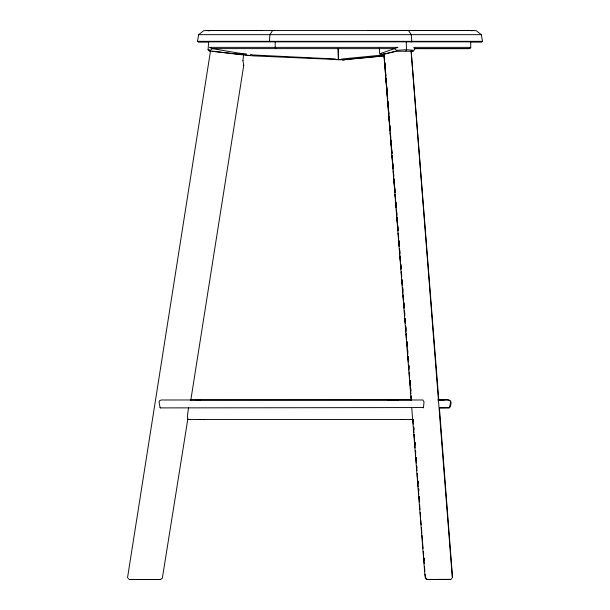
<?xml version="1.0" encoding="UTF-8"?>
<svg xmlns="http://www.w3.org/2000/svg" width="610" height="610" viewBox="0 0 610 610"><rect width="100%" height="100%" fill="white"/><g stroke="black" fill="none" stroke-linecap="round" stroke-linejoin="round"><path stroke-width="0.91" d="M275.217 42.105L275.194 47.397L275.789 48.632M452.551 577.723L439.413 407.938M452.33 577.784L411.117 50.843M242.933 60.474L243.725 65.453L190.823 400.053M384.628 55.647L381.166 55.251L380.991 53.337L397.941 47.382L209.39 47.359L212.326 48.609L239.882 53.314L246.417 53.924M127.513 577.845L210.526 50.813M208.704 41.411L208.079 49.669L209.245 50.889L252.784 55.853L344.337 59.833L343.941 59.833M423.5 407.549L423.996 401.845L422.905 399.985L161.246 399.985L159.599 400.724L159.073 401.845L160.064 407.549L160.643 407.899L423.5 407.549L423.21 407.899M242.933 60.481L243.581 55.045M188.505 407.854L187.438 415.845L187.842 419.52L198.967 419.497M187.834 418.978L162.321 578.318L160.255 579.492L129.267 579.5L160.255 579.492M450.729 402.097L449.364 407.892L439.33 407.922M449.829 407.381C454.671 396.744 443.828 400.518 437.934 399.893M197.48 41.335L482.487 41.343L481.725 41.838L205.12 41.846L198.158 41.838L197.48 41.335L198.692 34.663L203.656 30.721L206.79 30.523L473.131 30.523L476.288 30.721L481.282 34.671L198.692 34.663M451.56 578.89L451.69 578.41M395.921 51.27L381.189 54.801L395.921 51.27L412.97 51.232L411.148 51.69L412.97 51.232L411.796 50.996M405.94 50.912L406.527 49.692L406.214 41.434M470.691 42.09L470.745 47.382L413.809 47.374L414.693 49.143L414.083 50.325L406.527 49.692L396.508 50.325L394.258 48.632L212.326 48.609L210.541 50.302L208.079 49.669L209.024 50.089M411.491 41.861L410.827 41.724L411.826 41.358L411.224 34.686L408.738 30.744M389.287 400.434L390.11 399.924L389.287 399.924M389.363 400.495L390.187 399.985L389.371 399.985M393.244 400.434L394.068 399.924L392.001 399.924M393.328 400.495L394.144 399.985L393.328 399.985M397.209 400.442L398.101 399.985L397.209 399.931M449.616 407.671L439.33 407.808M442.837 399.908L443.699 399.908L442.341 400.518L443.699 399.992M340.09 59.833L342.004 58.979L381.181 55.174M382.279 54.534L382.706 54.427M443.203 400.114L437.934 400.007M249.208 55.518L250.443 55.632L246.501 55.228L239.882 53.314L242.223 54.786L212.242 51.248M411.216 51.644L412.97 51.263M270.36 41.716L269.368 41.358L269.963 34.686L272.418 30.744L274.02 30.5M471.24 30.759L473.093 30.523L368.249 30.546M187.842 419.52L190.404 419.39M481.282 34.663L482.487 41.343M397.872 399.931L395.966 399.924M394.068 399.924L393.252 399.924M400.77 419.474L412.512 419.459L411.01 419.451M404.072 419.512L203.618 419.497M200.019 399.985L197.648 399.985M432.193 579.439L437.027 579.492M437.248 579.431L451.042 579.401L427.229 579.485L425.582 577.815L426.039 578.791M261.85 30.538L206.79 30.523L209.565 30.858M198.158 41.838L208.795 41.838M414.548 48.594L469.555 48.617L470.767 47.382L469.57 48.617L414.548 48.632L414.693 49.181M190.312 399.985L411.636 399.931M441.991 400C444.637 400.732 449.082 398.467 450.66 401.555M199.188 419.489L201.003 419.489M199.272 419.512L203.801 419.52M446.017 579.431L427.457 579.431L428.609 579.439M434.877 579.492L427.229 579.485M470.287 41.831L481.725 41.838M388.044 399.916L389.119 399.924M388.12 399.985L390.11 399.924M392.085 399.985L393.153 399.985M396.042 399.985L397.11 399.985M409.371 419.512L412.718 419.528L411.216 419.52M440.001 399.908L441.16 400.503L439.81 399.992M209.245 50.889L210.046 50.973M407.167 30.546L408.738 30.706M382.76 54.008L384.178 54.229M239.128 54.412L239.997 54.519M196.123 399.985L196.984 400.19M250.367 54.29L252.845 54.976L334.951 58.979L337.101 59.833M426.71 579.409L425.361 577.868L424.834 574.208L411.773 408.204M197.16 399.985L198.082 400.511M197.076 399.954L198.006 400.48M160.064 407.549L160.643 407.899M128.306 578.41L128.679 578.89M425.361 577.868L425.635 578.417M243.565 65.003L243.725 65.453M425.056 574.155L425.452 576.9M384.422 55.045L384.597 56.852M381.166 55.251L380.991 53.337L379.618 53.939L379.389 48.228M411.209 51.751L438.811 400.335M385.223 68.061L384.765 62.365L385.2 68.061M386.656 86.102L387.03 90.852M387.632 98.446L387.258 93.696L387.67 99.392M388.234 106.041L387.861 101.29L388.265 106.994M388.463 108.893L388.844 113.635M389.066 116.487L389.523 122.183M390.125 129.777L389.744 125.035L390.064 129.777M390.728 137.372L390.347 132.629L390.736 138.325M390.957 140.224L391.33 144.974M391.559 147.818L391.933 152.569M392.535 160.163L392.161 155.413L392.527 161.116M392.764 163.015L393.137 167.758M393.442 171.555L393.747 175.36M394.045 179.157L394.35 182.954M394.647 186.751L394.952 190.549M395.25 194.346L395.554 198.143M395.859 201.94L396.157 205.738M396.538 210.488L396.836 214.285M397.064 217.137L397.438 221.88M397.743 225.677L398.04 229.482M398.345 233.279L398.65 237.077M398.948 240.874L399.253 244.671M399.55 248.468L399.855 252.265M400.152 256.063L400.457 259.86M400.831 264.61L401.06 267.462M401.441 272.205L401.662 275.057M402.043 279.807L402.264 282.651M402.646 287.401L402.875 290.246M403.248 294.996L403.553 298.793M403.85 302.59L404.155 306.388M404.529 311.138L404.758 313.99M405.132 318.733L405.36 321.584M405.734 326.327L405.963 329.179M406.344 333.929L406.565 336.773M406.946 341.524L407.167 344.368M407.549 349.118L407.777 351.97M408.151 356.713L408.38 359.564M408.83 365.26L408.982 367.159M409.432 372.855L409.584 374.753M410.034 380.449L410.187 382.348M410.637 388.051L410.865 390.896M411.315 396.591L411.468 398.49M413.13 419.383L413.283 421.281M413.733 426.977L413.885 428.876M414.335 434.572L414.487 436.478M414.937 442.174L415.09 444.072M416.15 457.363L416.295 459.261M417.431 473.505L417.583 475.404M418.033 481.099L418.185 482.998M418.635 488.701L418.788 490.6M424.293 559.911L424.141 558.013L424.286 559.927M384.109 56.25L390.087 131.188M390.24 133.087L391.3 146.362M391.452 148.26L391.902 153.949M392.055 155.847L392.512 161.543M392.657 163.434L393.114 169.13M393.267 171.029L393.717 176.717M393.869 178.616L395.005 192.844M395.158 194.743L395.608 200.431M395.76 202.329L396.218 208.018M396.37 209.916L396.82 215.604M396.973 217.503L397.43 223.199M397.575 225.09L398.033 230.786M398.261 233.63L398.635 238.373M398.787 240.271L399.245 245.96M399.474 248.804L399.847 253.546M400.076 256.391L400.457 261.133M400.678 263.985L401.06 268.728M401.288 271.572L401.662 276.315M401.967 280.104L402.272 283.902M402.57 287.699L402.875 291.488M403.179 295.286L403.484 299.075M403.782 302.873L404.163 307.615M404.392 310.459L404.765 315.202M405.07 319L405.375 322.789M405.597 325.641L405.978 330.384M406.283 334.173L406.58 337.971M406.885 341.76L407.19 345.557M407.488 349.355L407.793 353.144M408.098 356.941L408.403 360.731M408.776 365.474L409.005 368.326M409.31 372.115L409.607 375.912M409.989 380.655L410.217 383.499M410.591 388.242L410.82 391.086M411.201 395.829L411.422 398.673M413.092 419.543L413.245 421.441M413.694 427.13L413.923 429.974M414.304 434.716L414.525 437.568M414.907 442.311L415.136 445.155M415.585 450.843L415.738 452.742M416.119 457.485L416.348 460.329M416.798 466.025L416.95 467.916M417.4 473.612L417.553 475.51M418.01 481.199L418.163 483.097M418.612 488.785L418.765 490.684M419.222 496.372L419.367 498.271M386.626 86.102L387.068 91.797M388.417 108.893L388.867 114.588M389.012 116.487L389.462 122.183M390.888 140.224L391.33 145.92M391.483 147.818L391.933 153.514M392.68 163.015L393.13 168.711M393.351 171.555L393.724 176.305M393.953 179.157L394.395 184.853M394.548 186.751L394.998 192.447M395.15 194.346L395.593 200.042M395.745 201.94L396.195 207.636M396.416 210.488L396.79 215.238M396.942 217.137L397.392 222.833M397.613 225.677L397.987 230.427M398.216 233.279L398.658 238.975M398.81 240.874L399.26 246.57M399.413 248.468L399.855 254.164M400.007 256.063L400.457 261.766M400.678 264.61L401.052 269.361M401.281 272.205L401.654 276.955M401.876 279.807L402.325 285.503M402.478 287.401L402.92 293.097M403.073 294.996L403.523 300.692M403.675 302.59L404.117 308.286M404.346 311.138L404.72 315.888M404.941 318.733L405.314 323.483M405.543 326.327L405.993 332.031M406.138 333.929L406.588 339.625M406.74 341.524L407.183 347.22M407.335 349.118L407.785 354.814M407.938 356.713L408.38 362.409M408.608 365.26L408.982 370.011M409.203 372.855L409.577 377.605M409.806 380.449L410.255 386.153M410.4 388.051L410.85 393.747M411.071 396.591L411.376 400.396M412.871 419.383L413.245 424.133M413.466 426.977L413.916 432.673M414.068 434.579L414.518 440.275M414.663 442.174L415.113 447.87M415.334 450.714L415.707 455.464M415.86 457.363L416.31 463.059M416.531 465.91L416.904 470.661M417.133 473.505L417.583 479.201M417.728 481.099L418.178 486.803M418.33 488.701L418.78 494.397M419.001 497.241L419.375 501.992M419.596 504.844L419.97 509.586M420.199 512.438L420.572 517.181M420.793 520.033L421.167 524.783M421.396 527.627L421.845 533.323M421.99 535.222L422.44 540.925M422.593 542.824L423.043 548.52M423.264 551.364L423.637 556.114M423.79 558.013L424.232 563.709M424.461 566.56L424.834 571.303M383.934 54.381L411.178 400.617M443.195 400.03L442.341 400.434L443.195 400.03M384.178 55.868L342.362 59.833L384.178 55.845M384.62 60.466L384.239 55.716L384.605 60.466M385.825 75.655L385.444 70.912L385.802 75.655M386.427 83.25L386.054 78.507L386.397 83.25M338.397 59.833L338.184 48.594L338.397 59.833"/></g></svg>
